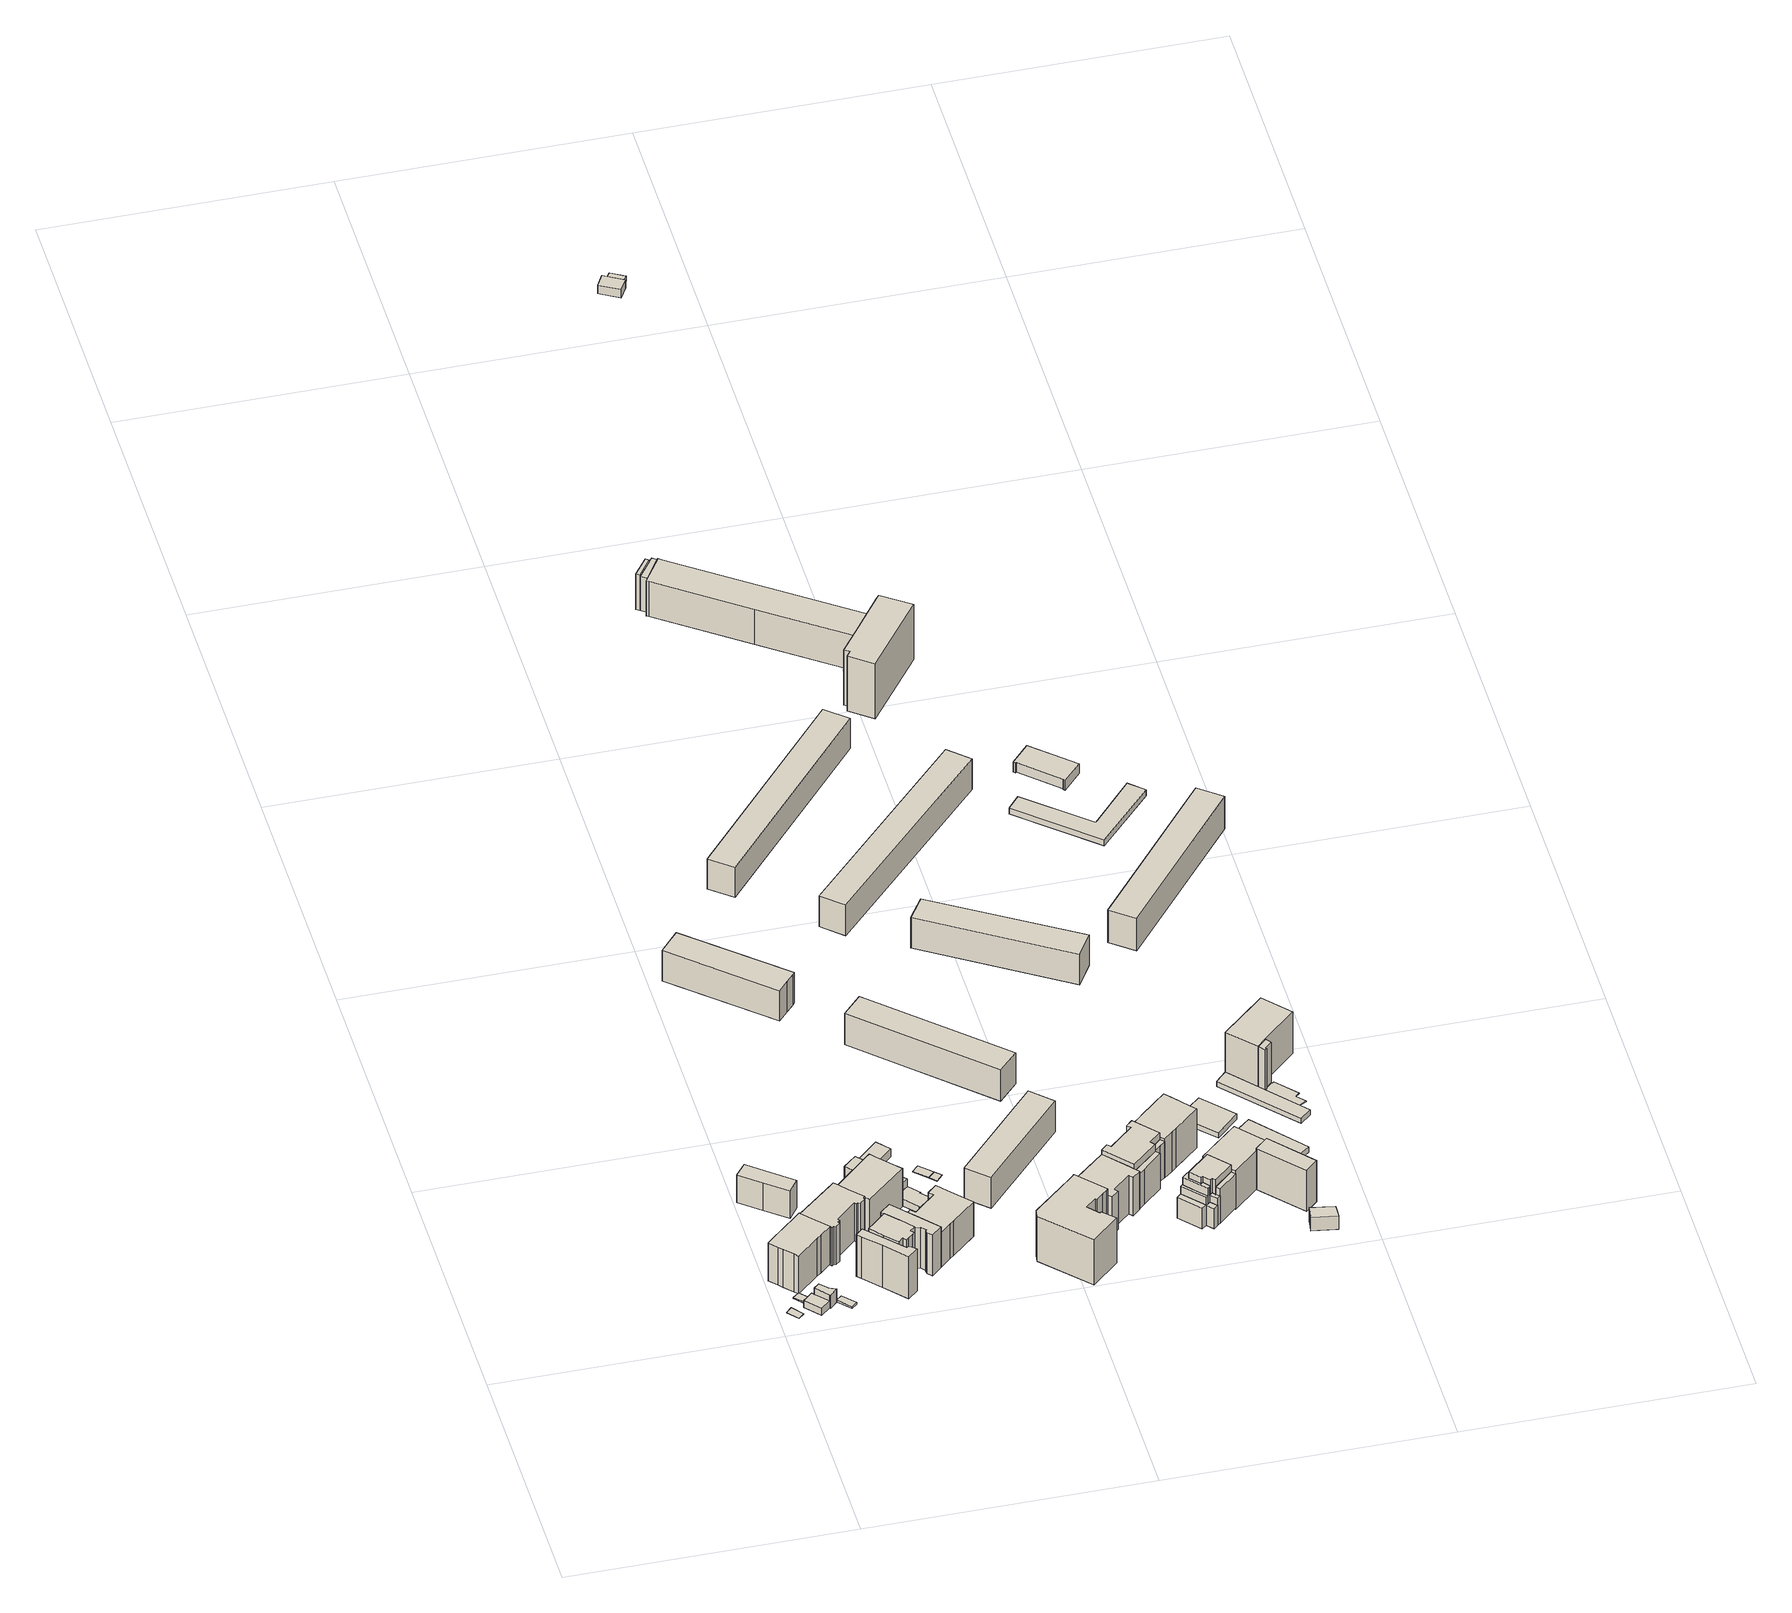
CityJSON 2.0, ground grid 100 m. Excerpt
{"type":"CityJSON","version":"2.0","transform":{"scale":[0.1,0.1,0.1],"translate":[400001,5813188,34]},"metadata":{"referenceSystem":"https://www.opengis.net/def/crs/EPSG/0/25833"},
"CityObjects":{
"building1":{"type":"Building","attributes":{"Gemeindeschluessel":"11000009","BezugspunktDach":"2200","function":"31001_2000","measuredHeight":0.2,"storeysAboveGround":1},"address":[{"country":"Germany","locality":"Berlin","thoroughfareNumber":"43 (3)","thoroughfareName":"Plönzeile"}],"geometry":[{"type":"Solid","lod":"1","boundaries":[[[[0,1,2,3]],[[4,5,6,7]],[[4,7,3,2]],[[5,4,2,1]],[[6,5,1,0]],[[7,6,0,3]]]]}]},
"building2":{"type":"Building","attributes":{"Gemeindeschluessel":"11000009","BezugspunktDach":"2200","function":"31001_2000","measuredHeight":0.481,"storeysAboveGround":1},"address":[{"country":"Germany","locality":"Berlin","thoroughfareNumber":"43 (2)","thoroughfareName":"Plönzeile"}],"geometry":[{"type":"Solid","lod":"1","boundaries":[[[[8,9,10,11]],[[12,13,14,15]],[[12,15,11,10]],[[13,12,10,9]],[[14,13,9,8]],[[15,14,8,11]]]]}]},
"building3":{"type":"Building","attributes":{"Gemeindeschluessel":"11000009","BezugspunktDach":"2200","function":"31001_2520","measuredHeight":2.98,"storeysAboveGround":1},"address":[{"country":"Germany","locality":"Berlin","thoroughfareNumber":"43 (1)","thoroughfareName":"Plönzeile"}],"geometry":[{"type":"Solid","lod":"1","boundaries":[[[[16,17,18,19,20,21]],[[22,23,24,25,26,27]],[[22,27,21,20]],[[23,22,20,19]],[[24,23,19,18]],[[25,24,18,17]],[[26,25,17,16]],[[27,26,16,21]]]]}]},
"building4":{"type":"Building","attributes":{"Gemeindeschluessel":"11000009","BezugspunktDach":"2200","function":"31001_2000","measuredHeight":5.5,"storeysAboveGround":1},"address":[{"country":"Germany","locality":"Berlin","thoroughfareNumber":"19 (1)","thoroughfareName":"Rathenaustraße"}],"geometry":[{"type":"Solid","lod":"1","boundaries":[[[[28,29,30,31,32,33]],[[34,35,36,37,38,39]],[[34,39,33,32]],[[35,34,32,31]],[[36,35,31,30]],[[37,36,30,29]],[[38,37,29,28]],[[39,38,28,33]]]]}]},
"building5":{"type":"Building","attributes":{"Gemeindeschluessel":"11000009","BezugspunktDach":"2200","function":"31001_1010","measuredHeight":18,"storeysAboveGround":4},"address":[{"country":"Germany","locality":"Berlin","thoroughfareNumber":"19 (2)","thoroughfareName":"Rathenaustraße"}],"geometry":[{"type":"Solid","lod":"1","boundaries":[[[[40,41,42,43,44,45,46,47,48,49,50,51,52]],[[53,54,55,56,57,58,59,60,12,61,62,63,64]],[[53,64,52,51]],[[54,53,51,50]],[[55,54,50,49]],[[56,55,49,48]],[[57,56,48,47]],[[58,57,47,46]],[[59,58,46,45]],[[60,59,45,44]],[[12,60,44,43]],[[61,12,43,42]],[[62,61,42,41]],[[63,62,41,40]],[[64,63,40,52]]]]}]},
"building6":{"type":"Building","attributes":{"Gemeindeschluessel":"11000009","BezugspunktDach":"2200","function":"51009_1610","measuredHeight":0.773,"storeysAboveGround":0},"address":[{"country":"Germany","locality":"Berlin"}],"geometry":[{"type":"Solid","lod":"1","boundaries":[[[[65,66,67,68]],[[69,70,71,72]],[[69,72,68,67]],[[70,69,67,66]],[[71,70,66,65]],[[72,71,65,68]]]]}]},
"building7":{"type":"Building","attributes":{"Gemeindeschluessel":"11000009","BezugspunktDach":"2200","function":"31001_2000","measuredHeight":14.2,"storeysAboveGround":1},"address":[{"country":"Germany","locality":"Berlin","thoroughfareNumber":"36 (4)","thoroughfareName":"Kottmeierstraße"}],"geometry":[{"type":"Solid","lod":"1","boundaries":[[[[73,74,75,76,77,78]],[[79,80,81,82,83,84]],[[79,84,78,77]],[[80,79,77,76]],[[81,80,76,75]],[[82,81,75,74]],[[83,82,74,73]],[[84,83,73,78]]]]}]},
"building8":{"type":"Building","attributes":{"Gemeindeschluessel":"11000009","BezugspunktDach":"2200","function":"31001_1010","measuredHeight":19.09,"storeysAboveGround":4},"address":[{"country":"Germany","locality":"Berlin","thoroughfareNumber":"21 (1)","thoroughfareName":"Rathenaustraße"}],"geometry":[{"type":"Solid","lod":"1","boundaries":[[[[85,86,87,88,89,90,91,92,93,94,95,96,97,98,99,100,101,102,103,104]],[[105,106,107,108,109,110,111,112,113,114,115,116,117,118,119,120,121,122,123,124]],[[105,124,104,103]],[[106,105,103,102]],[[107,106,102,101]],[[108,107,101,100]],[[109,108,100,99]],[[110,109,99,98]],[[111,110,98,97]],[[112,111,97,96]],[[113,112,96,95]],[[114,113,95,94]],[[115,114,94,93]],[[116,115,93,92]],[[117,116,92,91]],[[118,117,91,90]],[[119,118,90,89]],[[120,119,89,88]],[[121,120,88,87]],[[122,121,87,86]],[[123,122,86,85]],[[124,123,85,104]]]]}]},
"building9":{"type":"Building","attributes":{"Gemeindeschluessel":"11000009","function":"31001_1010"},"address":[{"country":"Germany","locality":"Berlin","thoroughfareNumber":"21","thoroughfareName":"Rathenaustraße"}],"children":["building9-1","building9-2","building9-3","building9-4"]},
"building9-1":{"type":"BuildingPart","attributes":{"BezugspunktDach":"2200","measuredHeight":20.25,"storeysAboveGround":4},"parents":["building9"],"geometry":[{"type":"MultiSurface","lod":"1","boundaries":[[[125,126,127,128,129,130,131,132,133,134,135,136,137,138,139]],[[140,141,142,143,144,145,146,147,148,149,150,151,152,153,154]],[[140,154,139,138]],[[141,140,138,137]],[[142,141,137,136]],[[143,142,136,135]],[[155,156,143,135,134]],[[157,158,159,158,155,144,134,133]],[[146,145,133,132]],[[147,146,132,131]],[[148,147,131,130]],[[149,148,130,129]],[[150,149,129,128]],[[151,150,128,127]],[[152,151,127,126]],[[160,161,126,125]],[[162,160,153,125,139]],[[144,143,156,155]],[[145,159,158,157]],[[144,155,158,159]],[[153,152,161,160]],[[154,163,153,160,162]]]}]},
"building9-2":{"type":"BuildingPart","attributes":{"BezugspunktDach":"2200","measuredHeight":19.49,"storeysAboveGround":4},"parents":["building9"],"geometry":[{"type":"MultiSurface","lod":"1","boundaries":[[[156,158,157,164,165,166,167,168,169,170,171,172,173]],[[174,175,176,177,178,179,180,181,182,145,159,143,183]],[[174,183,173,172]],[[175,174,172,171]],[[176,175,171,170]],[[177,176,170,169]],[[178,177,169,168]],[[179,178,168,167]],[[180,179,167,166]],[[181,180,166,165]],[[182,181,165,164]],[[145,182,164,157]],[[183,143,156,173]],[[159,145,157,158]],[[143,144,155,156]],[[184,159,158,155,144]]]}]},
"building9-3":{"type":"BuildingPart","attributes":{"BezugspunktDach":"2200","measuredHeight":15.37,"storeysAboveGround":4},"parents":["building9"],"geometry":[{"type":"MultiSurface","lod":"1","boundaries":[[[185,161,162,186,187,188]],[[189,140,154,152,190,191]],[[189,191,188,187]],[[140,189,187,186]],[[154,140,186,162]],[[190,152,161,185]],[[190,192,191]],[[152,153,160,161]],[[154,162,160,153]],[[191,192,193,188]],[[185,193,192,190]]]}]},
"building9-4":{"type":"BuildingPart","attributes":{"BezugspunktDach":"2200","measuredHeight":20.24,"storeysAboveGround":4},"parents":["building9"],"geometry":[{"type":"MultiSurface","lod":"1","boundaries":[[[194,195,196,197,198,199,200,201,202,203,204]],[[191,192,190,205,206,207,208,209,210,211,212]],[[191,212,204,203]],[[193,188,191,203,202]],[[190,192,202,201],[190,185,193,192]],[[205,190,201,200]],[[206,205,200,199]],[[207,206,199,198]],[[208,207,198,197]],[[209,208,197,196]],[[210,209,196,195]],[[211,210,195,194]],[[212,211,194,204]],[[192,191,188,193]],[[193,185,190,192]]]}]},
"building10":{"type":"Building","attributes":{"Gemeindeschluessel":"11000009","BezugspunktDach":"2200","function":"31001_1010","measuredHeight":17.37,"storeysAboveGround":4},"address":[{"country":"Germany","locality":"Berlin","thoroughfareNumber":"23A","thoroughfareName":"Rathenaustraße"}],"geometry":[{"type":"Solid","lod":"1","boundaries":[[[[213,214,215,216,217,218,219,220,221]],[[222,223,224,225,226,227,228,229,230]],[[222,230,221,220]],[[223,222,220,219]],[[224,223,219,218]],[[225,224,218,217]],[[226,225,217,216]],[[227,226,216,215]],[[228,227,215,214]],[[229,228,214,213]],[[230,229,213,221]]]]}]},
"building11":{"type":"Building","attributes":{"Gemeindeschluessel":"11000009","BezugspunktDach":"2200","function":"31001_1010","measuredHeight":17.29,"storeysAboveGround":4},"address":[{"country":"Germany","locality":"Berlin","thoroughfareNumber":"23","thoroughfareName":"Rathenaustraße"}],"geometry":[{"type":"Solid","lod":"1","boundaries":[[[[231,232,233,234,235,236,237,238,239,240,241,242,243,244,245,246,247]],[[248,249,250,251,252,253,254,255,256,257,258,259,260,177,261,262,175]],[[248,175,247,246]],[[249,248,246,245]],[[250,249,245,244]],[[251,250,244,243]],[[252,251,243,242]],[[253,252,242,241]],[[254,253,241,240]],[[255,254,240,239]],[[256,255,239,238]],[[257,256,238,237]],[[258,257,237,236]],[[259,258,236,235]],[[260,259,235,234]],[[177,260,234,233]],[[261,177,233,232]],[[262,261,232,231]],[[175,262,231,247]]]]}]},
"building12":{"type":"Building","attributes":{"Gemeindeschluessel":"11000009","function":"31001_2000"},"address":[{"country":"Germany","locality":"Berlin","thoroughfareNumber":"25","thoroughfareName":"Rathenaustraße"}],"children":["building12-1","building12-2","building12-3"]},
"building12-1":{"type":"BuildingPart","attributes":{"BezugspunktDach":"2200","measuredHeight":6,"storeysAboveGround":2},"parents":["building12"],"geometry":[{"type":"MultiSurface","lod":"1","boundaries":[[[263,264,265,266,267,268]],[[269,270,271,272,273,274]],[[269,274,268,267]],[[270,275,276,267,266]],[[271,270,266,265]],[[277,278,279,271,272,271,265,264]],[[273,272,264,263]],[[274,273,263,268]],[[269,276,275,270]],[[272,271,279,278,277]]]}]},
"building12-2":{"type":"BuildingPart","attributes":{"BezugspunktDach":"2200","measuredHeight":2.94,"storeysAboveGround":2},"parents":["building12"],"geometry":[{"type":"Solid","lod":"1","boundaries":[[[[280,281,282,283,284,285,286,287,288,289,290,279,278]],[[271,291,292,293,294,295,296,297,298,299,300,301,272]],[[291,271,279,290]],[[292,291,290,289]],[[293,292,289,288]],[[294,293,288,287]],[[295,294,287,286]],[[296,295,286,285]],[[297,296,285,284]],[[298,297,284,283]],[[299,298,283,282]],[[300,299,282,281]],[[301,300,281,280]],[[272,301,280,278]],[[271,272,278,279]]]]}]},
"building12-3":{"type":"BuildingPart","attributes":{"BezugspunktDach":"2200","measuredHeight":3.46,"storeysAboveGround":2},"parents":["building12"],"geometry":[{"type":"MultiSurface","lod":"1","boundaries":[[[275,302,303,276]],[[304,305,306,307]],[[304,307,276,303]],[[305,304,303,302]],[[306,305,302,275]],[[307,306,270,269,276]],[[275,276,269,270]]]}]},
"building13":{"type":"Building","attributes":{"Gemeindeschluessel":"11000009","BezugspunktDach":"2200","function":"31001_1010","measuredHeight":13.05,"storeysAboveGround":4},"address":[{"country":"Germany","locality":"Berlin","thoroughfareNumber":"50, 52, 54","thoroughfareName":"Kottmeierstraße"}],"geometry":[{"type":"Solid","lod":"1","boundaries":[[[[308,309,310,311,312,313,314,315]],[[316,317,318,319,320,321,322,323]],[[316,323,315,314]],[[317,316,314,313]],[[318,317,313,312]],[[319,318,312,311]],[[320,319,311,310]],[[321,320,310,309]],[[322,321,309,308]],[[323,322,308,315]]]]}]},
"building14":{"type":"Building","attributes":{"Gemeindeschluessel":"11000009","BezugspunktDach":"2200","function":"31001_2000","measuredHeight":0.224,"storeysAboveGround":1},"address":[{"country":"Germany","locality":"Berlin","thoroughfareNumber":"27 (2)","thoroughfareName":"Rathenaustraße"}],"geometry":[{"type":"Solid","lod":"1","boundaries":[[[[324,325,326,327]],[[328,329,330,331]],[[328,331,327,326]],[[329,328,326,325]],[[330,329,325,324]],[[331,330,324,327]]]]}]},
"building15":{"type":"Building","attributes":{"Gemeindeschluessel":"11000009","BezugspunktDach":"2200","function":"31001_2000","measuredHeight":0.145,"storeysAboveGround":1},"address":[{"country":"Germany","locality":"Berlin","thoroughfareNumber":"27 (1)","thoroughfareName":"Rathenaustraße"}],"geometry":[{"type":"Solid","lod":"1","boundaries":[[[[332,333,325,324]],[[329,334,335,330]],[[329,330,324,325]],[[334,329,325,333]],[[335,334,333,332]],[[330,335,332,324]]]]}]},
"building16":{"type":"Building","attributes":{"Gemeindeschluessel":"11000009","BezugspunktDach":"2200","function":"31001_1010","measuredHeight":19.09,"storeysAboveGround":4},"address":[{"country":"Germany","locality":"Berlin","thoroughfareNumber":"26","thoroughfareName":"Rathenaustraße"},{"country":"Germany","locality":"Berlin","thoroughfareNumber":"25","thoroughfareName":"Slabystraße"}],"geometry":[{"type":"Solid","lod":"1","boundaries":[[[[336,337,338,339,340,341,342,343,344,345,346,347,348,349,350]],[[351,352,353,354,355,356,357,358,359,360,361,362,363,364,365]],[[351,365,350,349]],[[352,351,349,348]],[[353,352,348,347]],[[354,353,347,346]],[[355,354,346,345]],[[356,355,345,344]],[[357,356,344,343]],[[358,357,343,342]],[[359,358,342,341]],[[360,359,341,340]],[[361,360,340,339]],[[362,361,339,338]],[[363,362,338,337]],[[364,363,337,336]],[[365,364,336,350]]]]}]},
"building17":{"type":"Building","attributes":{"Gemeindeschluessel":"11000009","BezugspunktDach":"2200","function":"31001_1010","measuredHeight":13.17,"storeysAboveGround":4},"address":[{"country":"Germany","locality":"Berlin","thoroughfareNumber":"27, 29, 31","thoroughfareName":"Rathenaustraße"}],"geometry":[{"type":"Solid","lod":"1","boundaries":[[[[366,367,368,369]],[[370,371,372,373]],[[370,373,369,368]],[[371,370,368,367]],[[372,371,367,366]],[[373,372,366,369]]]]}]},
"building18":{"type":"Building","attributes":{"Gemeindeschluessel":"11000009","BezugspunktDach":"2200","function":"31001_1010","measuredHeight":13.23,"storeysAboveGround":4},"address":[{"country":"Germany","locality":"Berlin","thoroughfareNumber":"68, 70, 72, 74","thoroughfareName":"Kottmeierstraße"}],"geometry":[{"type":"Solid","lod":"1","boundaries":[[[[374,375,376,377]],[[378,379,380,381]],[[378,381,377,376]],[[379,378,376,375]],[[380,379,375,374]],[[381,380,374,377]]]]}]},
"building19":{"type":"Building","attributes":{"Gemeindeschluessel":"11000009","BezugspunktDach":"2200","function":"31001_1010","measuredHeight":18.89,"storeysAboveGround":4},"address":[{"country":"Germany","locality":"Berlin","thoroughfareNumber":"28","thoroughfareName":"Rathenaustraße"}],"geometry":[{"type":"Solid","lod":"1","boundaries":[[[[382,383,384,385,386,387,388,389,390,391,392,393,394,395]],[[396,397,398,399,400,401,402,403,404,405,406,407,408,409]],[[396,409,395,394]],[[397,396,394,393]],[[398,397,393,392]],[[399,398,392,391]],[[400,399,391,390]],[[401,400,390,389]],[[402,401,389,388]],[[403,402,388,387]],[[404,403,387,386]],[[405,404,386,385]],[[406,405,385,384]],[[407,406,384,383]],[[408,407,383,382]],[[409,408,382,395]]]]}]},
"building20":{"type":"Building","attributes":{"Gemeindeschluessel":"11000009","BezugspunktDach":"2200","function":"31001_1010","measuredHeight":12.82,"storeysAboveGround":4},"address":[{"country":"Germany","locality":"Berlin","thoroughfareNumber":"47, 49, 51, 53, 55","thoroughfareName":"Kottmeierstraße"}],"geometry":[{"type":"Solid","lod":"1","boundaries":[[[[410,411,412,413]],[[414,415,416,417]],[[414,417,413,412]],[[415,414,412,411]],[[416,415,411,410]],[[417,416,410,413]]]]}]},
"building21":{"type":"Building","attributes":{"Gemeindeschluessel":"11000009","function":"31001_1010"},"address":[{"country":"Germany","locality":"Berlin","thoroughfareNumber":"30","thoroughfareName":"Rathenaustraße"}],"children":["building21-1","building21-2","building21-3","building21-4"]},
"building21-1":{"type":"BuildingPart","attributes":{"BezugspunktDach":"2200","measuredHeight":18.2,"storeysAboveGround":6},"parents":["building21"],"geometry":[{"type":"MultiSurface","lod":"1","boundaries":[[[418,419,420,421,422,423,424,425,426,427,428,429,430]],[[431,432,433,434,435,436,437,438,439,440,441,442,443]],[[431,443,430,429]],[[432,431,429,428]],[[444,445,446,428,427]],[[434,447,444,433,427,426]],[[435,448,447,426,425]],[[436,435,425,424]],[[437,436,424,423]],[[438,437,423,422]],[[439,438,422,421]],[[449,450,421,420]],[[440,439,451,452]],[[453,449,420,419]],[[441,440,452,454]],[[455,456,419,418]],[[442,441,454,457]],[[443,442,418,430]],[[433,432,446,445,444]],[[433,444,447,434]],[[434,447,448,435]],[[452,451,450,449]],[[454,452,449,453]],[[457,454,456,455]]]}]},
"building21-2":{"type":"BuildingPart","attributes":{"BezugspunktDach":"2200","measuredHeight":15.17,"storeysAboveGround":6},"parents":["building21"],"geometry":[{"type":"MultiSurface","lod":"1","boundaries":[[[444,447,448,445]],[[435,434,433,432]],[[435,432,445,448]],[[435,448,447,434,458]],[[433,434,447,444]],[[432,433,444,445]]]}]},
"building21-3":{"type":"BuildingPart","attributes":{"BezugspunktDach":"2200","measuredHeight":15.14,"storeysAboveGround":6},"parents":["building21"],"geometry":[{"type":"Solid","lod":"1","boundaries":[[[[453,459,460,461,450,449]],[[451,462,463,464,454,452]],[[462,451,450,461]],[[463,462,461,460]],[[464,463,460,459]],[[454,464,459,453]],[[451,452,449,450]],[[452,454,453,449]]]]}]},
"building21-4":{"type":"BuildingPart","attributes":{"BezugspunktDach":"2200","measuredHeight":15.08,"storeysAboveGround":6},"parents":["building21"],"geometry":[{"type":"MultiSurface","lod":"1","boundaries":[[[465,466,467,468,456,455]],[[454,469,470,471,472,457]],[[469,454,456,468]],[[470,469,468,467]],[[471,470,467,466]],[[472,471,466,465]],[[457,472,465,455]],[[473,454,457,455,456]]]}]},
"building22":{"type":"Building","attributes":{"Gemeindeschluessel":"11000009","function":"31001_1010"},"address":[{"country":"Germany","locality":"Berlin","thoroughfareNumber":"30 (3)","thoroughfareName":"Rathenaustraße"}],"children":["building22-1","building22-2","building22-3","building22-4","building22-5","building22-6","building22-7"]},
"building22-1":{"type":"BuildingPart","attributes":{"BezugspunktDach":"2200","measuredHeight":17.64,"storeysAboveGround":6},"parents":["building22"],"geometry":[{"type":"MultiSurface","lod":"1","boundaries":[[[474,475,476,477,478,479,480,481]],[[482,483,484,485,486,487,488,489]],[[490,491,481,480]],[[483,482,480,479]],[[484,483,492,479,478],[493,494,495,492]],[[496,497,498,478,477]],[[485,484,499,500]],[[501,502,496,477,476]],[[486,485,496,500,503]],[[504,505,476,475]],[[506,504,475,474]],[[489,491,506,474,481]],[[482,489,491,490]],[[495,494,493,492]],[[500,499,498,497,496]],[[503,500,496,502,501]],[[487,486,505,504]],[[488,487,504,506]],[[488,507,506,491,489]]]}]},
"building22-2":{"type":"BuildingPart","attributes":{"BezugspunktDach":"2200","measuredHeight":8.68,"storeysAboveGround":6},"parents":["building22"],"geometry":[{"type":"Solid","lod":"1","boundaries":[[[[508,509,510,511]],[[512,513,514,515]],[[512,515,511,510]],[[514,513,509,508]],[[515,514,508,511]],[[513,512,510,509]]]]}]},
"building22-3":{"type":"BuildingPart","attributes":{"BezugspunktDach":"2200","measuredHeight":15.09,"storeysAboveGround":6},"parents":["building22"],"geometry":[{"type":"MultiSurface","lod":"1","boundaries":[[[516,517,505,504,506,491,490,518,519]],[[520,482,489,488,487,486,521,522,523]],[[520,523,519,518]],[[482,520,518,490]],[[482,490,482,489]],[[489,491,489,488]],[[488,506,488,487]],[[524,502,505,517]],[[521,486,525,503,526]],[[527,528,517,516]],[[522,521,526,529]],[[530,531,532,533,534,535,523,522,516,519]],[[489,482,490,491,536]],[[488,489,491,506]],[[487,488,506,504]],[[486,487,537,504,505]],[[526,503,525,502,524]],[[529,526,528,527]],[[535,534,531,530]],[[534,533,532,531,538]]]}]},
"building22-4":{"type":"BuildingPart","attributes":{"BezugspunktDach":"2200","measuredHeight":13.02,"storeysAboveGround":6},"parents":["building22"],"geometry":[{"type":"MultiSurface","lod":"1","boundaries":[[[539,532,531,530,540]],[[535,534,533,513,512]],[[535,512,540,530]],[[541,542,527,532,539]],[[513,533,529,543]],[[510,509,539,540]],[[512,513,544,513,512,545]],[[534,535,546,530,531]],[[533,534,531,532]],[[543,529,527,542,541]],[[545,512,513,544,509,510]]]}]},
"building22-5":{"type":"BuildingPart","attributes":{"BezugspunktDach":"2200","measuredHeight":8.52,"storeysAboveGround":6},"parents":["building22"],"geometry":[{"type":"Solid","lod":"1","boundaries":[[[[547,548,528,527,542]],[[529,526,549,550,543]],[[550,549,548,547]],[[543,550,547,542]],[[529,543,542,527]],[[526,529,527,528]],[[549,526,528,548]]]]}]},
"building22-6":{"type":"BuildingPart","attributes":{"BezugspunktDach":"2200","measuredHeight":11.47,"storeysAboveGround":6},"parents":["building22"],"geometry":[{"type":"MultiSurface","lod":"1","boundaries":[[[551,552,497,496,502,524]],[[503,500,499,553,549,526]],[[549,553,552,551]],[[528,548,549,526,554,526,549,551,524]],[[503,526,524,502,555]],[[500,503,502,496]],[[500,496,497,499]],[[499,556,497,552,553]],[[554,526,549,548,528]]]}]},
"building22-7":{"type":"BuildingPart","attributes":{"BezugspunktDach":"2200","measuredHeight":14.64,"storeysAboveGround":6},"parents":["building22"],"geometry":[{"type":"MultiSurface","lod":"1","boundaries":[[[557,558,492,495]],[[493,559,560,494]],[[559,493,492,558]],[[560,559,558,557]],[[561,497,552,557,495]],[[494,560,553,499]],[[493,494,495,492]],[[499,553,552,497,561]]]}]},
"building23":{"type":"Building","attributes":{"Gemeindeschluessel":"11000009","BezugspunktDach":"2200","function":"31001_1010","measuredHeight":18.04,"storeysAboveGround":4},"address":[{"country":"Germany","locality":"Berlin","thoroughfareNumber":"32","thoroughfareName":"Rathenaustraße"}],"geometry":[{"type":"Solid","lod":"1","boundaries":[[[[562,563,564,565,566,567,568,569,570,571,572,573,574]],[[575,576,577,578,579,580,581,582,583,584,585,586,587]],[[575,587,574,573]],[[576,575,573,572]],[[577,576,572,571]],[[578,577,571,570]],[[579,578,570,569]],[[580,579,569,568]],[[581,580,568,567]],[[582,581,567,566]],[[583,582,566,565]],[[584,583,565,564]],[[585,584,564,563]],[[586,585,563,562]],[[587,586,562,574]]]]}]},
"building24":{"type":"Building","attributes":{"Gemeindeschluessel":"11000009","BezugspunktDach":"2200","function":"31001_1010","measuredHeight":13.14,"storeysAboveGround":4},"address":[{"country":"Germany","locality":"Berlin","thoroughfareNumber":"57, 59, 61, 63, 65","thoroughfareName":"Kottmeierstraße"}],"geometry":[{"type":"Solid","lod":"1","boundaries":[[[[588,589,590,591]],[[592,593,594,595]],[[592,595,591,590]],[[593,592,590,589]],[[594,593,589,588]],[[595,594,588,591]]]]}]},
"building25":{"type":"Building","attributes":{"Gemeindeschluessel":"11000009","BezugspunktDach":"2200","function":"31001_1010","measuredHeight":12.92,"storeysAboveGround":4},"address":[{"country":"Germany","locality":"Berlin","thoroughfareNumber":"67, 69, 71, 73","thoroughfareName":"Kottmeierstraße"}],"geometry":[{"type":"Solid","lod":"1","boundaries":[[[[596,597,598,599]],[[600,601,602,603]],[[600,603,599,598]],[[601,600,598,597]],[[602,601,597,596]],[[603,602,596,599]]]]}]},
"building26":{"type":"Building","attributes":{"Gemeindeschluessel":"11000009","function":"31001_1010"},"address":[{"country":"Germany","locality":"Berlin","thoroughfareNumber":"32 (1)","thoroughfareName":"Rathenaustraße"}],"children":["building26-1","building26-2"]},
"building26-1":{"type":"BuildingPart","attributes":{"BezugspunktDach":"2200","measuredHeight":17.95,"storeysAboveGround":4},"parents":["building26"],"geometry":[{"type":"Solid","lod":"1","boundaries":[[[[604,605,606,607,608,609,610,611,612,613,614]],[[615,616,617,618,619,620,621,622,623,624,625]],[[615,625,614,613]],[[616,615,613,612]],[[617,616,612,611]],[[618,617,611,610]],[[619,618,610,609]],[[620,619,609,608]],[[622,621,607,606]],[[623,622,606,605]],[[624,623,605,604]],[[625,624,604,614]],[[620,608,607,621]]]]}]},
"building26-2":{"type":"BuildingPart","attributes":{"BezugspunktDach":"2200","measuredHeight":20.37,"storeysAboveGround":4},"parents":["building26"],"geometry":[{"type":"MultiSurface","lod":"1","boundaries":[[[626,627,628,629]],[[620,630,631,621]],[[620,608,607,629,628]],[[630,620,628,627]],[[631,630,627,626]],[[621,631,626,629]],[[621,607,608,620]]]}]},
"building27":{"type":"Building","attributes":{"Gemeindeschluessel":"11000009","BezugspunktDach":"2200","function":"31001_2000","measuredHeight":2.23,"storeysAboveGround":1},"address":[{"country":"Germany","locality":"Berlin","thoroughfareNumber":"34","thoroughfareName":"Rathenaustraße"}],"geometry":[{"type":"Solid","lod":"1","boundaries":[[[[632,633,634,635]],[[636,637,638,639]],[[636,639,635,634]],[[637,636,634,633]],[[638,637,633,632]],[[639,638,632,635]]]]}]},
"building28":{"type":"Building","attributes":{"Gemeindeschluessel":"11000009","function":"31001_1010"},"address":[{"country":"Germany","locality":"Berlin","thoroughfareNumber":"100, 102, 104, 96, 98","thoroughfareName":"An der Wuhlheide"}],"children":["building28-1","building28-2","building28-3","building28-4"]},
"building28-1":{"type":"BuildingPart","attributes":{"BezugspunktDach":"2200","measuredHeight":23.45,"storeysAboveGround":8},"parents":["building28"],"geometry":[{"type":"MultiSurface","lod":"1","boundaries":[[[640,641,642,643,644,645,646,647,648]],[[649,650,651,652,653,654,655,656,657]],[[649,657,648,647]],[[650,649,647,646]],[[658,659,646,645]],[[651,650,660,661,662]],[[652,651,645,644]],[[653,652,644,643]],[[654,653,643,642]],[[655,654,642,641]],[[656,655,641,640]],[[657,656,640,648]],[[662,661,660,659,658]]]}]},
"building28-2":{"type":"BuildingPart","attributes":{"BezugspunktDach":"2200","measuredHeight":15.04,"storeysAboveGround":8},"parents":["building28"],"geometry":[{"type":"MultiSurface","lod":"1","boundaries":[[[663,664,659,658,665,666,667,668]],[[669,670,671,662,661,672,673,674]],[[675,676,677,674,668,667]],[[670,669,667,666]],[[671,670,666,665]],[[662,671,665,658]],[[672,661,659,664]],[[673,672,664,663]],[[674,673,663,668]],[[669,677,676,675]],[[661,662,658,659]]]}]},
"building28-3":{"type":"BuildingPart","attributes":{"BezugspunktDach":"2200","measuredHeight":15.13,"storeysAboveGround":8},"parents":["building28"],"geometry":[{"type":"MultiSurface","lod":"1","boundaries":[[[678,679,680,681]],[[682,683,684,685]],[[682,685,681,680]],[[683,682,680,679]],[[684,686,687,679,678]],[[685,684,678,681]],[[683,687,686,684,688]]]}]},
"building28-4":{"type":"BuildingPart","attributes":{"BezugspunktDach":"2200","measuredHeight":14.36,"storeysAboveGround":8},"parents":["building28"],"geometry":[{"type":"MultiSurface","lod":"1","boundaries":[[[676,675,689,686]],[[690,669,677,684]],[[690,683,687,689]],[[669,690,689,675]],[[684,677,676,686]],[[684,686,687,683]],[[677,669,675,676]]]}]},
"building29":{"type":"Building","attributes":{"Gemeindeschluessel":"11000009","BezugspunktDach":"2200","function":"31001_2000","measuredHeight":6.43,"storeysAboveGround":2},"address":[{"country":"Germany","locality":"Berlin","thoroughfareNumber":"32 (2)","thoroughfareName":"Rathenaustraße"}],"geometry":[{"type":"Solid","lod":"1","boundaries":[[[[691,692,693,694,695,696]],[[697,698,699,700,701,702]],[[697,702,696,695]],[[698,697,695,694]],[[699,698,694,693]],[[700,699,693,692]],[[701,700,692,691]],[[702,701,691,696]]]]}]},
"building30":{"type":"Building","attributes":{"Gemeindeschluessel":"11000009","BezugspunktDach":"2200","function":"31001_2000","measuredHeight":2.31,"storeysAboveGround":1},"address":[{"country":"Germany","locality":"Berlin","thoroughfareNumber":"34 (1)","thoroughfareName":"Rathenaustraße"}],"geometry":[{"type":"Solid","lod":"1","boundaries":[[[[703,704,705,706,707,708]],[[709,710,711,712,713,714]],[[709,714,708,707]],[[710,709,707,706]],[[711,710,706,705]],[[712,711,705,704]],[[713,712,704,703]],[[714,713,703,708]]]]}]},
"building31":{"type":"Building","attributes":{"Gemeindeschluessel":"11000009","BezugspunktDach":"2200","function":"31001_2000","measuredHeight":2.2,"storeysAboveGround":1},"address":[{"country":"Germany","locality":"Berlin","thoroughfareNumber":"34 (2)","thoroughfareName":"Rathenaustraße"}],"geometry":[{"type":"Solid","lod":"1","boundaries":[[[[715,716,717,718]],[[719,720,721,722]],[[719,722,718,717]],[[720,719,717,716]],[[721,720,716,715]],[[722,721,715,718]]]]}]},
"building32":{"type":"Building","attributes":{"Gemeindeschluessel":"11000009","BezugspunktDach":"2200","function":"31001_2000","measuredHeight":0.299,"storeysAboveGround":1},"address":[{"country":"Germany","locality":"Berlin","thoroughfareNumber":"38 (1)","thoroughfareName":"Rathenaustraße"}],"geometry":[{"type":"Solid","lod":"1","boundaries":[[[[723,724,725,726,727,728,729,730,731,732]],[[733,734,735,736,737,738,739,740,741,742]],[[733,742,732,731]],[[734,733,731,730]],[[735,734,730,729]],[[736,735,729,728]],[[737,736,728,727]],[[738,737,727,726]],[[739,738,726,725]],[[740,739,725,724]],[[741,740,724,723]],[[742,741,723,732]]]]}]},
"building33":{"type":"Building","attributes":{"Gemeindeschluessel":"11000009","function":"31001_1010"},"address":[{"country":"Germany","locality":"Berlin","thoroughfareNumber":"38","thoroughfareName":"Rathenaustraße"}],"children":["building33-1","building33-2"]},
"building33-1":{"type":"BuildingPart","attributes":{"BezugspunktDach":"2200","measuredHeight":17.75,"storeysAboveGround":4},"parents":["building33"],"geometry":[{"type":"Solid","lod":"1","boundaries":[[[[743,744,745,746,747]],[[748,749,750,751,752]],[[748,752,747,746]],[[749,748,746,745]],[[750,749,745,744]],[[752,751,743,747]],[[751,750,744,743]]]]}]},
"building33-2":{"type":"BuildingPart","attributes":{"BezugspunktDach":"2200","measuredHeight":17.75,"storeysAboveGround":4},"parents":["building33"],"geometry":[{"type":"Solid","lod":"1","boundaries":[[[[753,754,755,756,744,743]],[[750,757,758,759,760,751]],[[757,750,744,756]],[[758,757,756,755]],[[759,758,755,754]],[[760,759,754,753]],[[751,760,753,743]],[[750,751,743,744]]]]}]},
"building34":{"type":"Building","attributes":{"Gemeindeschluessel":"11000009","BezugspunktDach":"2200","function":"31001_2000","measuredHeight":2.67,"storeysAboveGround":1},"address":[{"country":"Germany","locality":"Berlin","thoroughfareNumber":"75 (1)","thoroughfareName":"Kottmeierstraße"}],"geometry":[{"type":"Solid","lod":"1","boundaries":[[[[761,762,763,764,765,766]],[[767,768,769,770,771,772]],[[767,772,766,765]],[[768,767,765,764]],[[769,768,764,763]],[[770,769,763,762]],[[771,770,762,761]],[[772,771,761,766]]]]}]},
"building35":{"type":"Building","attributes":{"Gemeindeschluessel":"11000009","BezugspunktDach":"2200","function":"31001_2000","measuredHeight":4.1,"storeysAboveGround":1},"address":[{"country":"Germany","locality":"Berlin","thoroughfareNumber":"75","thoroughfareName":"Kottmeierstraße"}],"geometry":[{"type":"Solid","lod":"1","boundaries":[[[[773,774,775,776,777,778,779,780]],[[781,782,783,784,785,786,787,788]],[[781,788,780,779]],[[782,781,779,778]],[[783,782,778,777]],[[784,783,777,776]],[[785,784,776,775]],[[786,785,775,774]],[[787,786,774,773]],[[788,787,773,780]]]]}]},
"building36":{"type":"Building","attributes":{"Gemeindeschluessel":"11000009","BezugspunktDach":"2200","function":"31001_1010","measuredHeight":3.87,"storeysAboveGround":1},"address":[{"country":"Germany","locality":"Berlin","thoroughfareNumber":"91","thoroughfareName":"An der Wuhlheide"}],"geometry":[{"type":"Solid","lod":"1","boundaries":[[[[789,790,791,792]],[[793,794,795,796]],[[793,796,792,791]],[[794,793,791,790]],[[795,794,790,789]],[[796,795,789,792]]]]}]},
"building37":{"type":"Building","attributes":{"Gemeindeschluessel":"11000009","BezugspunktDach":"2200","function":"31001_1010","measuredHeight":13.85,"storeysAboveGround":4},"address":[{"country":"Germany","locality":"Berlin","thoroughfareNumber":"39, 41, 43, 45","thoroughfareName":"Rathenaustraße"}],"geometry":[{"type":"Solid","lod":"1","boundaries":[[[[797,798,799,800]],[[801,802,803,804]],[[801,804,800,799]],[[802,801,799,798]],[[803,802,798,797]],[[804,803,797,800]]]]}]},
"building38":{"type":"Building","attributes":{"Gemeindeschluessel":"11000009","BezugspunktDach":"2200","function":"31001_2000","measuredHeight":2.68,"storeysAboveGround":1},"address":[{"country":"Germany","locality":"Berlin","thoroughfareNumber":"91 (1)","thoroughfareName":"An der Wuhlheide"}],"geometry":[{"type":"Solid","lod":"1","boundaries":[[[[805,806,807,808]],[[809,810,811,812]],[[809,812,808,807]],[[810,809,807,806]],[[811,810,806,805]],[[812,811,805,808]]]]}]}
},
"vertices":[
[64,68,16],[83,86,16],[51,126,16],[31,107,16],[51,126,14],[83,86,14],[64,68,14],[31,107,14],
[104,130,21],[125,149,21],[91,186,21],[69,169,21],[91,186,16],[125,149,16],[104,130,16],[69,169,16],
[138,65,44],[173,96,44],[132,141,44],[125,149,44],[104,130,44],[91,118,44],[104,130,15],[125,149,15],[132,141,15],[173,96,15],[138,65,15],[91,118,15],
[173,96,70],[175,93,70],[201,119,70],[178,130,70],[151,159,70],[132,141,70],[151,159,14],[178,130,14],[201,119,14],[175,93,14],[173,96,14],[132,141,14],
[38,246,177],[51,231,177],[79,200,177],[91,186,177],[172,259,177],[188,273,177],[227,308,177],[186,352,177],[148,395,177],[146,397,177],[111,365,177],[92,349,177],[11,276,177],[92,349,16],[111,365,16],[146,397,16],[148,395,16],[186,352,16],[227,308,16],[188,273,16],[172,259,16],[79,200,16],[51,231,16],[38,246,16],[11,276,16],
[243,74,23],[262,92,23],[221,136,23],[201,119,23],[221,136,15],[262,92,15],[243,74,15],[201,119,15],
[84,627,130],[159,567,130],[192,613,130],[119,673,130],[46,732,130],[10,687,130],[46,732,12],[119,673,12],[192,613,12],[159,567,12],[84,627,12],[10,687,12],
[187,352,175],[227,308,175],[233,301,175],[239,307,175],[247,304,175],[261,316,175],[258,326,175],[265,332,175],[260,338,175],[333,405,175],[339,398,175],[344,403,175],[353,400,175],[369,413,175],[367,422,175],[374,429,175],[329,477,175],[302,508,175],[291,519,175],[148,395,175],[291,519,13],[302,508,13],[329,477,13],[374,429,13],[367,422,13],[369,413,13],[353,400,13],[344,403,13],[339,398,13],[333,405,13],[260,338,13],[265,332,13],[258,326,13],[261,316,13],[247,304,13],[239,307,13],[233,301,13],[227,308,13],[187,352,13],[148,395,13],
[382,208,188],[422,164,188],[439,180,188],[449,168,188],[457,175,188],[475,190,188],[483,197,188],[471,209,188],[489,225,188],[450,270,188],[410,314,188],[384,290,188],[366,274,188],[343,254,188],[342,253,188],[343,254,13],[366,274,13],[384,290,13],[410,314,13],[450,270,13],[489,225,13],[471,209,13],[483,197,13],[475,190,13],[457,175,13],[449,168,13],[439,180,13],[422,164,13],[382,208,13],[342,253,13],[450,270,186],[410,314,186],[489,225,186],[468,248,186],[468,248,13],[382,208,167],[422,164,167],[342,253,167],[358,236,13],
[508,220,186],[524,202,186],[521,200,186],[522,188,186],[537,173,186],[573,206,186],[505,282,186],[474,317,186],[438,358,186],[401,325,186],[438,358,13],[474,317,13],[505,282,13],[573,206,13],[537,173,13],[522,188,13],[521,200,13],[524,202,13],[508,220,13],[401,325,13],[452,267,13],
[425,141,167],[343,254,167],[333,264,167],[321,253,167],[333,264,13],[425,141,13],[321,253,13],[391,178,13],[391,178,167],
[310,215,191],[365,155,191],[433,79,191],[469,111,191],[454,127,191],[442,129,191],[439,126,191],[425,141,191],[391,178,191],[321,253,191],[296,231,191],[439,126,13],[442,129,13],[454,127,13],[469,111,13],[433,79,13],[365,155,13],[310,215,13],[296,231,13],
[317,492,171],[373,430,171],[387,414,171],[528,539,171],[512,556,171],[511,558,171],[457,618,171],[441,636,171],[302,508,171],[441,636,10],[457,618,10],[511,558,10],[512,556,10],[528,539,10],[387,414,10],[373,430,10],[317,492,10],[302,508,10],
[503,284,160],[558,223,160],[573,206,160],[614,243,160],[629,256,160],[714,333,160],[699,349,160],[653,400,160],[644,410,160],[615,443,160],[583,414,160],[597,398,160],[544,351,160],[529,337,160],[519,328,160],[505,344,160],[474,317,160],[505,344,13],[519,328,13],[529,337,13],[544,351,13],[597,398,13],[583,414,13],[615,443,13],[644,410,13],[653,400,13],[699,349,13],[714,333,13],[629,256,13],[614,243,13],[558,223,13],[503,284,13],
[441,636,72],[511,558,72],[559,597,72],[461,706,72],[422,750,72],[376,708,72],[422,750,12],[461,706,12],[559,597,12],[511,558,12],[441,636,12],[376,708,12],[461,706,46],[422,750,46],[511,558,15],[511,558,42],[559,597,42],
[528,539,42],[572,490,42],[615,443,42],[653,400,42],[699,442,42],[697,445,42],[696,443,42],[660,484,42],[657,480,42],[590,554,42],[594,557,42],[594,557,12],[590,554,12],[657,480,12],[660,484,12],[696,443,12],[697,445,12],[699,442,12],[653,400,12],[615,443,12],[572,490,12],[528,539,12],
[552,788,46],[512,833,46],[512,833,11],[552,788,11],[461,706,11],[422,750,11],
[369,1538,142],[403,1577,142],[430,1607,142],[437,1615,142],[114,1904,142],[80,1866,142],[54,1836,142],[47,1828,142],[54,1836,13],[80,1866,13],[114,1904,13],[437,1615,13],[430,1607,13],[403,1577,13],[369,1538,13],[47,1828,13],
[645,654,14],[669,677,14],[625,721,14],[602,698,14],[625,721,12],[669,677,12],[645,654,12],[602,698,12],
[667,632,14],[691,656,14],[691,656,12],[667,632,12],
[1035,3,201],[1134,94,201],[1092,135,201],[1087,130,201],[1052,170,201],[1089,204,201],[1095,199,201],[1119,221,201],[1135,236,201],[1141,242,201],[1052,340,201],[1046,334,201],[1029,318,201],[889,193,201],[885,164,201],[889,193,10],[1029,318,10],[1046,334,10],[1052,340,10],[1141,242,10],[1135,236,10],[1119,221,10],[1095,199,10],[1089,204,10],[1052,170,10],[1087,130,10],[1092,135,10],[1134,94,10],[1035,3,10],[885,164,10],
[805,457,144],[1100,779,144],[1027,850,144],[731,525,144],[1027,850,12],[1100,779,12],[805,457,12],[731,525,12],
[966,974,143],[1035,1047,143],[612,1446,143],[544,1374,143],[612,1446,11],[1035,1047,11],[966,974,11],[544,1374,11],
[1071,320,175],[1123,262,175],[1141,242,175],[1153,229,175],[1179,252,175],[1168,265,175],[1231,321,175],[1242,308,175],[1270,333,175],[1256,349,175],[1241,367,175],[1190,425,175],[1172,446,175],[1052,340,175],[1172,446,12],[1190,425,12],[1241,367,12],[1256,349,12],[1270,333,12],[1242,308,12],[1231,321,12],[1168,265,12],[1179,252,12],[1153,229,12],[1141,242,12],[1123,262,12],[1071,320,12],[1052,340,12],
[380,2179,140],[926,2815,140],[850,2881,140],[303,2242,140],[850,2881,12],[926,2815,12],[380,2179,12],[303,2242,12],
[1256,349,193],[1347,431,193],[1334,446,193],[1376,484,193],[1303,566,193],[1301,564,193],[1282,547,193],[1280,545,193],[1292,533,193],[1206,455,193],[1195,468,193],[1193,466,193],[1172,446,193],[1193,466,11],[1195,468,11],[1206,455,11],[1292,533,11],[1280,545,11],[1282,547,11],[1301,564,11],[1303,566,11],[1376,484,11],[1334,446,11],[1347,431,11],[1256,349,11],[1172,446,11],[1206,455,163],[1195,468,163],[1195,468,49],[1292,533,163],[1280,545,163],[1334,446,165],[1376,484,165],[1376,484,14],[1334,446,14],[1347,431,165],[1347,431,14],[1256,349,164],[1347,431,164],[1256,349,14],
[1291,534,11],
[1369,451,165],[1388,468,165],[1389,469,165],[1389,469,14],[1388,468,14],[1369,451,14],
[1270,333,164],[1292,354,164],[1361,416,164],[1357,421,164],[1357,421,14],[1361,416,14],[1292,354,14],[1270,333,14],[1347,431,83],
[1453,236,190],[1459,241,190],[1479,217,190],[1486,223,190],[1495,212,190],[1562,274,190],[1500,344,190],[1420,273,190],[1500,344,14],[1562,274,14],[1495,212,14],[1486,223,14],[1479,217,14],[1459,241,14],[1453,236,14],[1420,273,14],[1500,344,165],[1420,273,165],[1562,274,161],[1562,274,15],[1495,212,15],[1495,212,161],[1486,223,130],[1495,212,130],[1495,212,102],[1495,212,16],[1486,223,16],[1479,217,107],[1479,217,130],[1479,217,16],[1459,241,165],[1479,217,165],[1453,236,165],[1453,236,101],
[1443,185,102],[1459,199,102],[1393,273,102],[1377,259,102],[1393,273,15],[1459,199,15],[1443,185,15],[1377,259,15],
[1468,206,165],[1474,212,165],[1488,358,165],[1401,281,165],[1488,358,14],[1474,212,14],[1468,206,14],[1401,281,14],[1474,212,130],[1479,217,93],[1474,212,16],[1468,206,101],[1474,212,101],[1468,206,16],[1401,281,134],[1434,243,134],[1468,206,134],[1468,206,15],[1434,243,15],[1401,281,15],[1420,273,102],[1459,241,134],[1434,243,30],
[1459,199,134],[1393,273,134],[1459,199,94],[1459,199,101],[1459,199,16],[1459,199,59],[1393,273,37],[1401,281,45],
[1481,175,101],[1495,189,101],[1495,189,16],[1481,175,16],
[1495,189,130],[1507,199,130],[1507,199,16],[1474,212,69],[1479,217,124],[1495,212,91],
[1507,199,161],[1574,261,161],[1574,261,15],[1507,199,15],[1495,212,92],
[1320,547,176],[1372,489,176],[1376,484,176],[1389,469,176],[1421,497,176],[1438,513,176],[1527,591,176],[1509,612,176],[1459,670,176],[1441,691,176],[1350,609,176],[1334,594,176],[1303,566,176],[1334,594,10],[1350,609,10],[1441,691,10],[1459,670,10],[1509,612,10],[1527,591,10],[1438,513,10],[1421,497,10],[1389,469,10],[1376,484,10],[1372,489,10],[1320,547,10],[1303,566,10],
[682,1903,143],[1259,2517,143],[1187,2584,143],[609,1970,143],[1187,2584,12],[1259,2517,12],[682,1903,12],[609,1970,12],
[1358,1479,141],[1412,1566,141],[926,1876,141],[872,1793,141],[926,1876,12],[1412,1566,12],[1358,1479,12],[872,1793,12],
[1508,335,173],[1553,284,173],[1574,261,173],[1664,342,173],[1708,383,173],[1688,406,173],[1644,457,173],[1624,480,173],[1535,401,173],[1520,387,173],[1488,358,173],[1520,387,9],[1535,401,9],[1624,480,9],[1644,457,9],[1688,406,9],[1708,383,9],[1664,342,9],[1574,261,9],[1553,284,9],[1508,335,9],[1488,358,9],
[1795,195,184],[1838,234,184],[1708,383,184],[1664,342,184],[1838,234,9],[1795,195,9],
[1609,625,30],[1689,702,30],[1589,812,30],[1505,735,30],[1589,812,7],[1689,702,7],[1609,625,7],[1505,735,7],
[977,3020,246],[963,3001,246],[1042,2940,246],[1236,3200,246],[1137,3272,246],[1128,3261,246],[1058,3166,246],[1025,3121,246],[959,3032,246],[1025,3121,12],[1058,3166,12],[1128,3261,12],[1137,3272,12],[1236,3200,12],[1042,2940,12],[963,3001,12],[977,3020,12],[959,3032,12],[1128,3261,167],[1058,3166,167],[1058,3166,55],[1058,3166,18],[1128,3261,18],
[454,3612,167],[752,3392,167],[1117,3269,167],[521,3708,167],[509,3717,167],[445,3618,167],[509,3717,18],[521,3708,18],[1117,3269,18],[752,3392,18],[454,3612,18],[445,3618,18],[509,3717,162],[455,3633,162],[455,3633,18],
[432,3649,169],[479,3714,169],[468,3723,169],[420,3657,169],[468,3723,18],[479,3714,18],[432,3649,18],[420,3657,18],[432,3649,162],[479,3714,162],[433,3650,18],
[491,3730,162],[491,3730,18],
[1874,78,70],[1874,102,70],[1875,127,70],[1791,141,70],[1787,117,70],[1783,93,70],[1787,117,13],[1791,141,13],[1875,127,13],[1874,102,13],[1874,78,13],[1783,93,13],
[1828,382,30],[1871,415,30],[1837,454,30],[1875,485,30],[1719,666,30],[1641,599,30],[1719,666,7],[1875,485,7],[1837,454,7],[1871,415,7],[1828,382,7],[1641,599,7],
[1887,631,29],[1926,665,29],[1705,917,29],[1666,879,29],[1705,917,7],[1926,665,7],[1887,631,7],[1666,879,7],
[1902,716,12],[1929,731,12],[1902,763,12],[1916,776,12],[1850,851,12],[1844,845,12],[1841,847,12],[1817,823,12],[1819,821,12],[1813,815,12],[1819,821,9],[1817,823,9],[1841,847,9],[1844,845,9],[1850,851,9],[1916,776,9],[1902,763,9],[1929,731,9],[1902,716,9],[1813,815,9],
[1794,836,185],[1826,867,185],[1946,978,185],[1863,1072,185],[1708,932,185],[1863,1072,8],[1946,978,8],[1826,867,8],[1794,836,8],[1708,932,8],
[1813,815,185],[1819,821,185],[1817,823,185],[1841,847,185],[1841,847,8],[1817,823,8],[1819,821,8],[1813,815,8],
[1607,2139,37],[1800,2350,37],[1748,2397,37],[1602,2230,37],[1388,2418,37],[1347,2370,37],[1388,2418,11],[1602,2230,11],[1748,2397,11],[1800,2350,11],[1607,2139,11],[1347,2370,11],
[1418,2567,51],[1421,2570,51],[1549,2450,51],[1547,2448,51],[1553,2442,51],[1617,2514,51],[1475,2644,51],[1411,2574,51],[1475,2644,10],[1617,2514,10],[1553,2442,10],[1547,2448,10],[1549,2450,10],[1421,2570,10],[1418,2567,10],[1411,2574,10],
[760,5200,45],[785,5244,45],[716,5285,45],[690,5239,45],[716,5285,10],[785,5244,10],[760,5200,10],[690,5239,10],
[1580,1598,151],[2006,2124,151],[1926,2189,151],[1499,1662,151],[1926,2189,13],[2006,2124,13],[1580,1598,13],[1499,1662,13],
[778,5248,31],[796,5278,31],[746,5308,31],[728,5278,31],[746,5308,10],[796,5278,10],[778,5248,10],[728,5278,10]
]}
